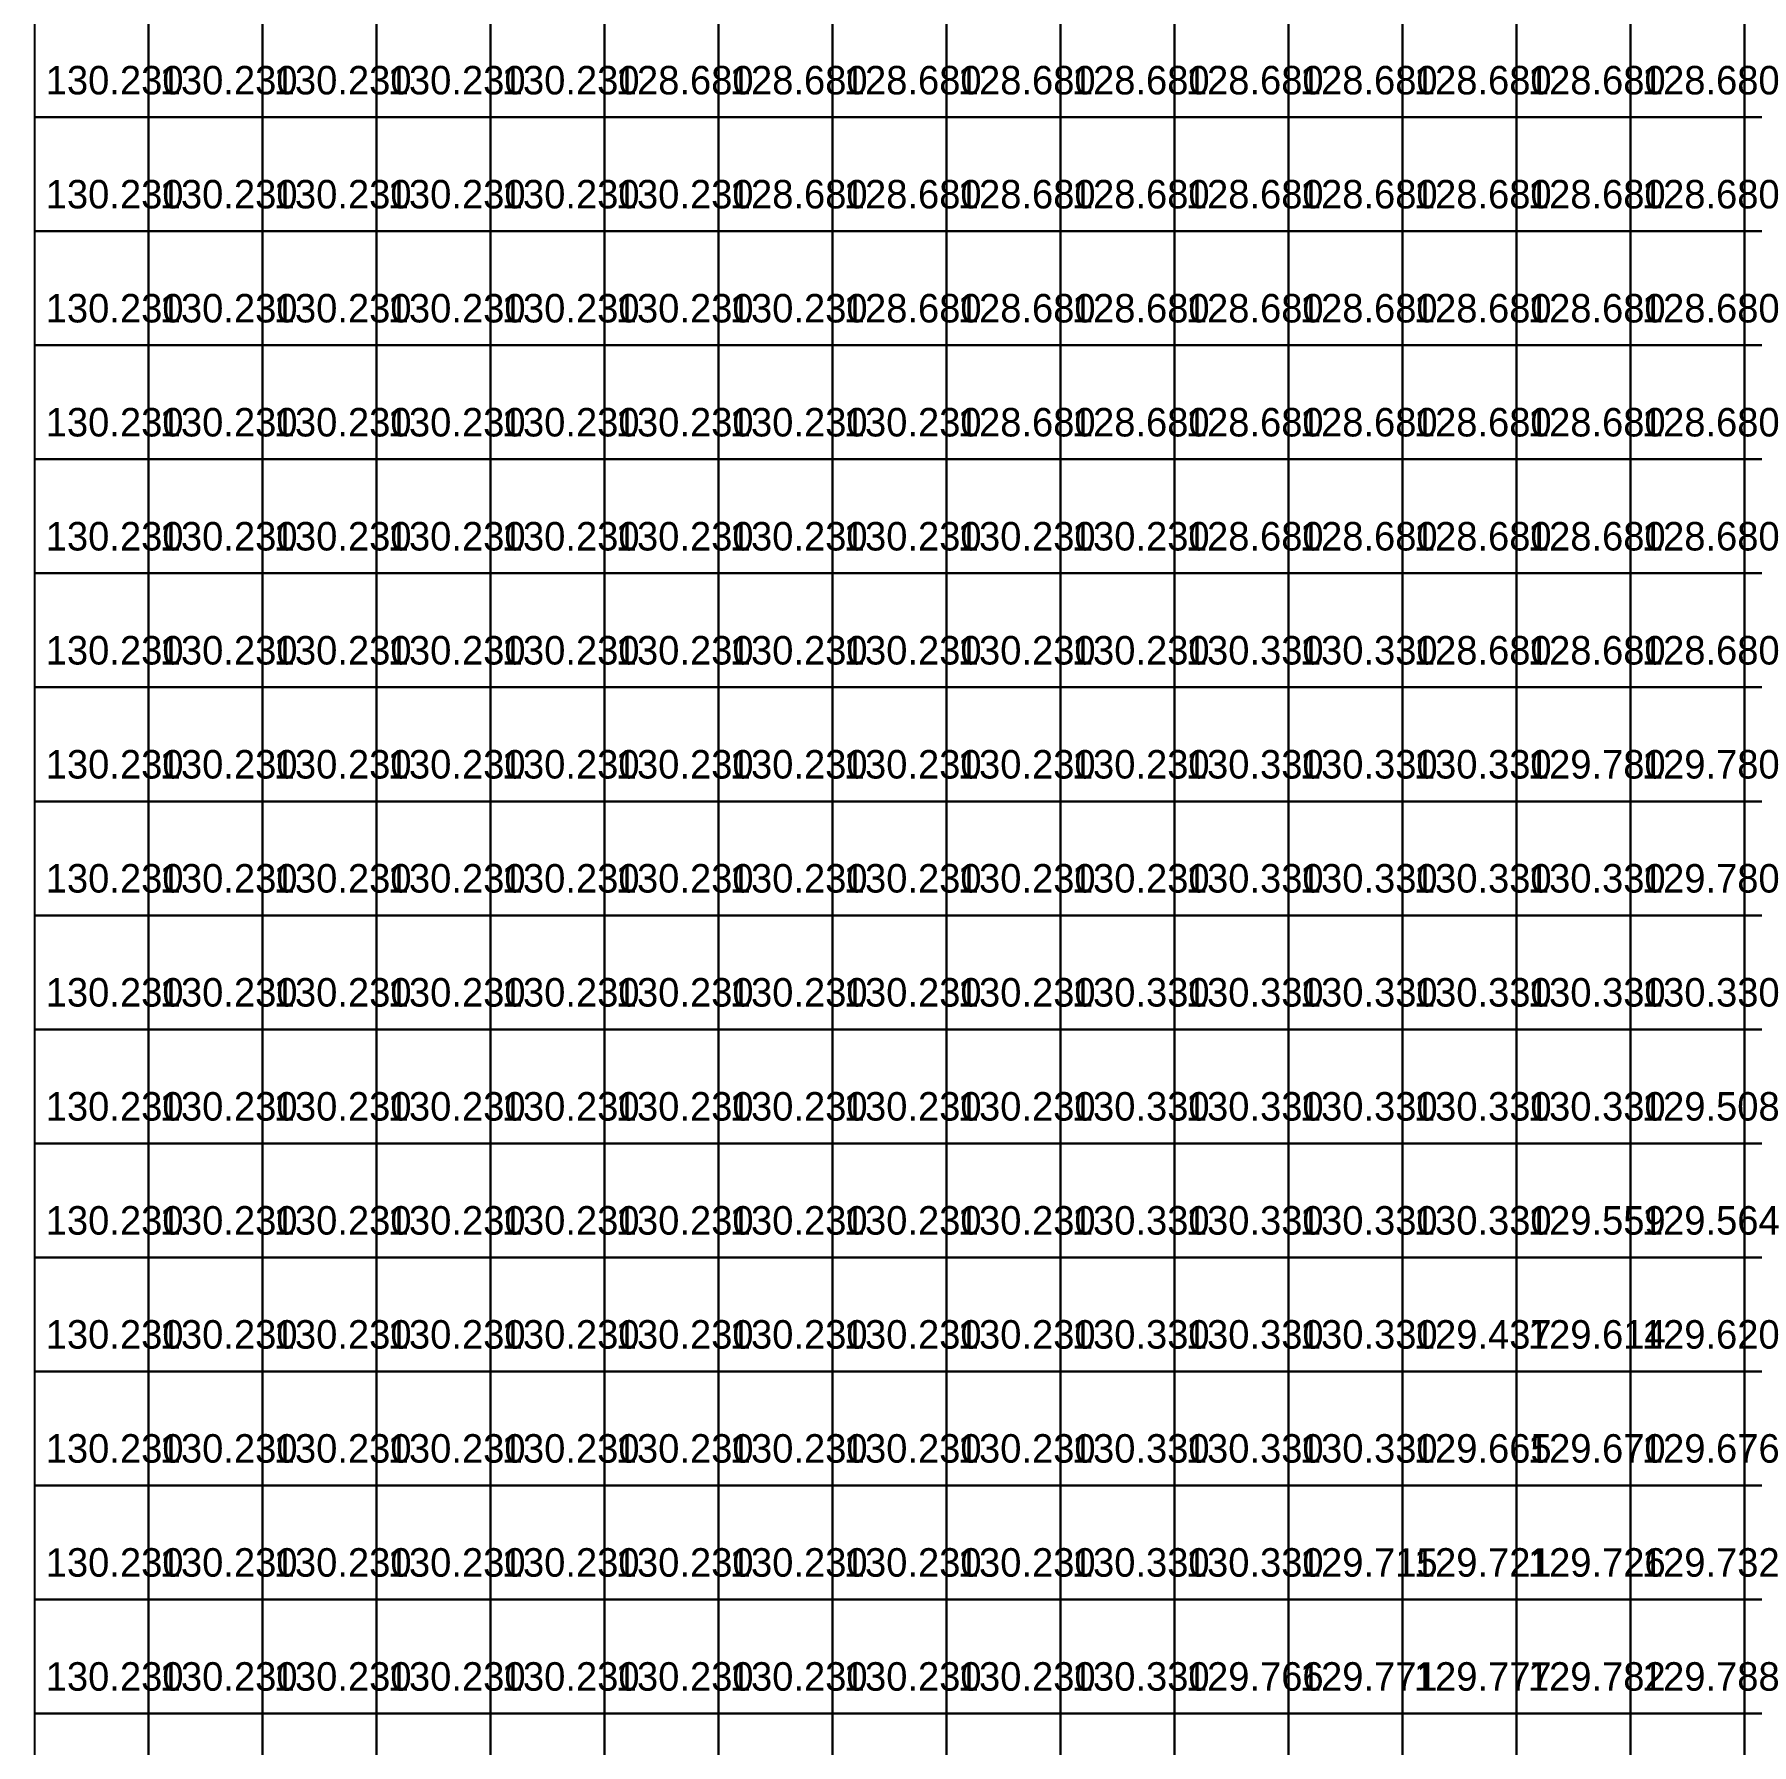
# Model space of a CAD drawing. Header units: metres. Extents: x 287857 to 287978, y 62957 to 63018.
# Drawn here: x 287856.92 to 287871.99, y 62987.56 to 63002.56 of the extents above; entities that cross this region are included whole.
import ezdxf

# ---------------------------------------------------------------- set-up
doc = ezdxf.new("R2010")
doc.units = ezdxf.units.M
doc.layers.add('SURVEY-INTERP', color=7, linetype='Continuous', true_color=0x94a3b8)
doc.layers.add('SURVEY-LEVEL-TXT', color=7, linetype='Continuous', true_color=0x4ade80)

msp = doc.modelspace()

# ---------------------------------------------------------------- linework, layer by layer
at = {"layer": 'SURVEY-INTERP'}
for points in [[(287856.925, 63001.831, 130.23), (287857.925, 63001.831, 130.23), (287857.925, 63002.831, 130.23), (287856.925, 63002.831, 130.23), (287856.925, 63001.831, 130.23)], [(287857.925, 63001.831, 130.23), (287858.925, 63001.831, 130.23), (287858.925, 63002.831, 130.23), (287857.925, 63002.831, 130.23), (287857.925, 63001.831, 130.23)], [(287858.925, 63001.831, 130.23), (287859.925, 63001.831, 130.23), (287859.925, 63002.831, 130.23), (287858.925, 63002.831, 130.23), (287858.925, 63001.831, 130.23)], [(287859.925, 63001.831, 130.23), (287860.925, 63001.831, 130.23), (287860.925, 63002.831, 130.23), (287859.925, 63002.831, 130.23), (287859.925, 63001.831, 130.23)], [(287860.925, 63001.831, 130.23), (287861.925, 63001.831, 130.23), (287861.925, 63002.831, 130.23), (287860.925, 63002.831, 130.23), (287860.925, 63001.831, 130.23)], [(287861.925, 63001.831, 128.68), (287862.925, 63001.831, 128.68), (287862.925, 63002.831, 128.68), (287861.925, 63002.831, 128.68), (287861.925, 63001.831, 128.68)], [(287862.925, 63001.831, 128.68), (287863.925, 63001.831, 128.68), (287863.925, 63002.831, 128.68), (287862.925, 63002.831, 128.68), (287862.925, 63001.831, 128.68)], [(287863.925, 63001.831, 128.68), (287864.925, 63001.831, 128.68), (287864.925, 63002.831, 128.68), (287863.925, 63002.831, 128.68), (287863.925, 63001.831, 128.68)], [(287864.925, 63001.831, 128.68), (287865.925, 63001.831, 128.68), (287865.925, 63002.831, 128.68), (287864.925, 63002.831, 128.68), (287864.925, 63001.831, 128.68)], [(287865.925, 63001.831, 128.68), (287866.925, 63001.831, 128.68), (287866.925, 63002.831, 128.68), (287865.925, 63002.831, 128.68), (287865.925, 63001.831, 128.68)], [(287866.925, 63001.831, 128.68), (287867.925, 63001.831, 128.68), (287867.925, 63002.831, 128.68), (287866.925, 63002.831, 128.68), (287866.925, 63001.831, 128.68)], [(287867.925, 63001.831, 128.68), (287868.925, 63001.831, 128.68), (287868.925, 63002.831, 128.68), (287867.925, 63002.831, 128.68), (287867.925, 63001.831, 128.68)], [(287868.925, 63001.831, 128.68), (287869.925, 63001.831, 128.68), (287869.925, 63002.831, 128.68), (287868.925, 63002.831, 128.68), (287868.925, 63001.831, 128.68)], [(287869.925, 63001.831, 128.68), (287870.925, 63001.831, 128.68), (287870.925, 63002.831, 128.68), (287869.925, 63002.831, 128.68), (287869.925, 63001.831, 128.68)], [(287870.925, 63001.831, 128.68), (287871.925, 63001.831, 128.68), (287871.925, 63002.831, 128.68), (287870.925, 63002.831, 128.68), (287870.925, 63001.831, 128.68)], [(287871.925, 63001.831, 128.68), (287872.925, 63001.831, 128.68), (287872.925, 63002.831, 128.68), (287871.925, 63002.831, 128.68), (287871.925, 63001.831, 128.68)], [(287856.925, 63000.831, 130.23), (287857.925, 63000.831, 130.23), (287857.925, 63001.831, 130.23), (287856.925, 63001.831, 130.23), (287856.925, 63000.831, 130.23)], [(287857.925, 63000.831, 130.23), (287858.925, 63000.831, 130.23), (287858.925, 63001.831, 130.23), (287857.925, 63001.831, 130.23), (287857.925, 63000.831, 130.23)], [(287858.925, 63000.831, 130.23), (287859.925, 63000.831, 130.23), (287859.925, 63001.831, 130.23), (287858.925, 63001.831, 130.23), (287858.925, 63000.831, 130.23)], [(287859.925, 63000.831, 130.23), (287860.925, 63000.831, 130.23), (287860.925, 63001.831, 130.23), (287859.925, 63001.831, 130.23), (287859.925, 63000.831, 130.23)], [(287860.925, 63000.831, 130.23), (287861.925, 63000.831, 130.23), (287861.925, 63001.831, 130.23), (287860.925, 63001.831, 130.23), (287860.925, 63000.831, 130.23)], [(287861.925, 63000.831, 130.23), (287862.925, 63000.831, 130.23), (287862.925, 63001.831, 130.23), (287861.925, 63001.831, 130.23), (287861.925, 63000.831, 130.23)], [(287862.925, 63000.831, 128.68), (287863.925, 63000.831, 128.68), (287863.925, 63001.831, 128.68), (287862.925, 63001.831, 128.68), (287862.925, 63000.831, 128.68)], [(287863.925, 63000.831, 128.68), (287864.925, 63000.831, 128.68), (287864.925, 63001.831, 128.68), (287863.925, 63001.831, 128.68), (287863.925, 63000.831, 128.68)], [(287864.925, 63000.831, 128.68), (287865.925, 63000.831, 128.68), (287865.925, 63001.831, 128.68), (287864.925, 63001.831, 128.68), (287864.925, 63000.831, 128.68)], [(287865.925, 63000.831, 128.68), (287866.925, 63000.831, 128.68), (287866.925, 63001.831, 128.68), (287865.925, 63001.831, 128.68), (287865.925, 63000.831, 128.68)], [(287866.925, 63000.831, 128.68), (287867.925, 63000.831, 128.68), (287867.925, 63001.831, 128.68), (287866.925, 63001.831, 128.68), (287866.925, 63000.831, 128.68)], [(287867.925, 63000.831, 128.68), (287868.925, 63000.831, 128.68), (287868.925, 63001.831, 128.68), (287867.925, 63001.831, 128.68), (287867.925, 63000.831, 128.68)], [(287868.925, 63000.831, 128.68), (287869.925, 63000.831, 128.68), (287869.925, 63001.831, 128.68), (287868.925, 63001.831, 128.68), (287868.925, 63000.831, 128.68)], [(287869.925, 63000.831, 128.68), (287870.925, 63000.831, 128.68), (287870.925, 63001.831, 128.68), (287869.925, 63001.831, 128.68), (287869.925, 63000.831, 128.68)], [(287870.925, 63000.831, 128.68), (287871.925, 63000.831, 128.68), (287871.925, 63001.831, 128.68), (287870.925, 63001.831, 128.68), (287870.925, 63000.831, 128.68)], [(287871.925, 63000.831, 128.68), (287872.925, 63000.831, 128.68), (287872.925, 63001.831, 128.68), (287871.925, 63001.831, 128.68), (287871.925, 63000.831, 128.68)], [(287856.925, 62999.831, 130.23), (287857.925, 62999.831, 130.23), (287857.925, 63000.831, 130.23), (287856.925, 63000.831, 130.23), (287856.925, 62999.831, 130.23)], [(287857.925, 62999.831, 130.23), (287858.925, 62999.831, 130.23), (287858.925, 63000.831, 130.23), (287857.925, 63000.831, 130.23), (287857.925, 62999.831, 130.23)], [(287858.925, 62999.831, 130.23), (287859.925, 62999.831, 130.23), (287859.925, 63000.831, 130.23), (287858.925, 63000.831, 130.23), (287858.925, 62999.831, 130.23)], [(287859.925, 62999.831, 130.23), (287860.925, 62999.831, 130.23), (287860.925, 63000.831, 130.23), (287859.925, 63000.831, 130.23), (287859.925, 62999.831, 130.23)], [(287860.925, 62999.831, 130.23), (287861.925, 62999.831, 130.23), (287861.925, 63000.831, 130.23), (287860.925, 63000.831, 130.23), (287860.925, 62999.831, 130.23)], [(287861.925, 62999.831, 130.23), (287862.925, 62999.831, 130.23), (287862.925, 63000.831, 130.23), (287861.925, 63000.831, 130.23), (287861.925, 62999.831, 130.23)], [(287862.925, 62999.831, 130.23), (287863.925, 62999.831, 130.23), (287863.925, 63000.831, 130.23), (287862.925, 63000.831, 130.23), (287862.925, 62999.831, 130.23)], [(287863.925, 62999.831, 128.68), (287864.925, 62999.831, 128.68), (287864.925, 63000.831, 128.68), (287863.925, 63000.831, 128.68), (287863.925, 62999.831, 128.68)], [(287864.925, 62999.831, 128.68), (287865.925, 62999.831, 128.68), (287865.925, 63000.831, 128.68), (287864.925, 63000.831, 128.68), (287864.925, 62999.831, 128.68)], [(287865.925, 62999.831, 128.68), (287866.925, 62999.831, 128.68), (287866.925, 63000.831, 128.68), (287865.925, 63000.831, 128.68), (287865.925, 62999.831, 128.68)], [(287866.925, 62999.831, 128.68), (287867.925, 62999.831, 128.68), (287867.925, 63000.831, 128.68), (287866.925, 63000.831, 128.68), (287866.925, 62999.831, 128.68)], [(287867.925, 62999.831, 128.68), (287868.925, 62999.831, 128.68), (287868.925, 63000.831, 128.68), (287867.925, 63000.831, 128.68), (287867.925, 62999.831, 128.68)], [(287868.925, 62999.831, 128.68), (287869.925, 62999.831, 128.68), (287869.925, 63000.831, 128.68), (287868.925, 63000.831, 128.68), (287868.925, 62999.831, 128.68)], [(287869.925, 62999.831, 128.68), (287870.925, 62999.831, 128.68), (287870.925, 63000.831, 128.68), (287869.925, 63000.831, 128.68), (287869.925, 62999.831, 128.68)], [(287870.925, 62999.831, 128.68), (287871.925, 62999.831, 128.68), (287871.925, 63000.831, 128.68), (287870.925, 63000.831, 128.68), (287870.925, 62999.831, 128.68)], [(287871.925, 62999.831, 128.68), (287872.925, 62999.831, 128.68), (287872.925, 63000.831, 128.68), (287871.925, 63000.831, 128.68), (287871.925, 62999.831, 128.68)], [(287856.925, 62998.831, 130.23), (287857.925, 62998.831, 130.23), (287857.925, 62999.831, 130.23), (287856.925, 62999.831, 130.23), (287856.925, 62998.831, 130.23)], [(287857.925, 62998.831, 130.23), (287858.925, 62998.831, 130.23), (287858.925, 62999.831, 130.23), (287857.925, 62999.831, 130.23), (287857.925, 62998.831, 130.23)], [(287858.925, 62998.831, 130.23), (287859.925, 62998.831, 130.23), (287859.925, 62999.831, 130.23), (287858.925, 62999.831, 130.23), (287858.925, 62998.831, 130.23)], [(287859.925, 62998.831, 130.23), (287860.925, 62998.831, 130.23), (287860.925, 62999.831, 130.23), (287859.925, 62999.831, 130.23), (287859.925, 62998.831, 130.23)], [(287860.925, 62998.831, 130.23), (287861.925, 62998.831, 130.23), (287861.925, 62999.831, 130.23), (287860.925, 62999.831, 130.23), (287860.925, 62998.831, 130.23)], [(287861.925, 62998.831, 130.23), (287862.925, 62998.831, 130.23), (287862.925, 62999.831, 130.23), (287861.925, 62999.831, 130.23), (287861.925, 62998.831, 130.23)], [(287862.925, 62998.831, 130.23), (287863.925, 62998.831, 130.23), (287863.925, 62999.831, 130.23), (287862.925, 62999.831, 130.23), (287862.925, 62998.831, 130.23)], [(287863.925, 62998.831, 130.23), (287864.925, 62998.831, 130.23), (287864.925, 62999.831, 130.23), (287863.925, 62999.831, 130.23), (287863.925, 62998.831, 130.23)], [(287864.925, 62998.831, 128.68), (287865.925, 62998.831, 128.68), (287865.925, 62999.831, 128.68), (287864.925, 62999.831, 128.68), (287864.925, 62998.831, 128.68)], [(287865.925, 62998.831, 128.68), (287866.925, 62998.831, 128.68), (287866.925, 62999.831, 128.68), (287865.925, 62999.831, 128.68), (287865.925, 62998.831, 128.68)], [(287866.925, 62998.831, 128.68), (287867.925, 62998.831, 128.68), (287867.925, 62999.831, 128.68), (287866.925, 62999.831, 128.68), (287866.925, 62998.831, 128.68)], [(287867.925, 62998.831, 128.68), (287868.925, 62998.831, 128.68), (287868.925, 62999.831, 128.68), (287867.925, 62999.831, 128.68), (287867.925, 62998.831, 128.68)], [(287868.925, 62998.831, 128.68), (287869.925, 62998.831, 128.68), (287869.925, 62999.831, 128.68), (287868.925, 62999.831, 128.68), (287868.925, 62998.831, 128.68)], [(287869.925, 62998.831, 128.68), (287870.925, 62998.831, 128.68), (287870.925, 62999.831, 128.68), (287869.925, 62999.831, 128.68), (287869.925, 62998.831, 128.68)], [(287870.925, 62998.831, 128.68), (287871.925, 62998.831, 128.68), (287871.925, 62999.831, 128.68), (287870.925, 62999.831, 128.68), (287870.925, 62998.831, 128.68)], [(287871.925, 62998.831, 128.68), (287872.925, 62998.831, 128.68), (287872.925, 62999.831, 128.68), (287871.925, 62999.831, 128.68), (287871.925, 62998.831, 128.68)], [(287856.925, 62997.831, 130.23), (287857.925, 62997.831, 130.23), (287857.925, 62998.831, 130.23), (287856.925, 62998.831, 130.23), (287856.925, 62997.831, 130.23)], [(287857.925, 62997.831, 130.23), (287858.925, 62997.831, 130.23), (287858.925, 62998.831, 130.23), (287857.925, 62998.831, 130.23), (287857.925, 62997.831, 130.23)], [(287858.925, 62997.831, 130.23), (287859.925, 62997.831, 130.23), (287859.925, 62998.831, 130.23), (287858.925, 62998.831, 130.23), (287858.925, 62997.831, 130.23)], [(287859.925, 62997.831, 130.23), (287860.925, 62997.831, 130.23), (287860.925, 62998.831, 130.23), (287859.925, 62998.831, 130.23), (287859.925, 62997.831, 130.23)], [(287860.925, 62997.831, 130.23), (287861.925, 62997.831, 130.23), (287861.925, 62998.831, 130.23), (287860.925, 62998.831, 130.23), (287860.925, 62997.831, 130.23)], [(287861.925, 62997.831, 130.23), (287862.925, 62997.831, 130.23), (287862.925, 62998.831, 130.23), (287861.925, 62998.831, 130.23), (287861.925, 62997.831, 130.23)], [(287862.925, 62997.831, 130.23), (287863.925, 62997.831, 130.23), (287863.925, 62998.831, 130.23), (287862.925, 62998.831, 130.23), (287862.925, 62997.831, 130.23)], [(287863.925, 62997.831, 130.23), (287864.925, 62997.831, 130.23), (287864.925, 62998.831, 130.23), (287863.925, 62998.831, 130.23), (287863.925, 62997.831, 130.23)], [(287864.925, 62997.831, 130.23), (287865.925, 62997.831, 130.23), (287865.925, 62998.831, 130.23), (287864.925, 62998.831, 130.23), (287864.925, 62997.831, 130.23)], [(287865.925, 62997.831, 130.23), (287866.925, 62997.831, 130.23), (287866.925, 62998.831, 130.23), (287865.925, 62998.831, 130.23), (287865.925, 62997.831, 130.23)], [(287866.925, 62997.831, 128.68), (287867.925, 62997.831, 128.68), (287867.925, 62998.831, 128.68), (287866.925, 62998.831, 128.68), (287866.925, 62997.831, 128.68)], [(287867.925, 62997.831, 128.68), (287868.925, 62997.831, 128.68), (287868.925, 62998.831, 128.68), (287867.925, 62998.831, 128.68), (287867.925, 62997.831, 128.68)], [(287868.925, 62997.831, 128.68), (287869.925, 62997.831, 128.68), (287869.925, 62998.831, 128.68), (287868.925, 62998.831, 128.68), (287868.925, 62997.831, 128.68)], [(287869.925, 62997.831, 128.68), (287870.925, 62997.831, 128.68), (287870.925, 62998.831, 128.68), (287869.925, 62998.831, 128.68), (287869.925, 62997.831, 128.68)], [(287870.925, 62997.831, 128.68), (287871.925, 62997.831, 128.68), (287871.925, 62998.831, 128.68), (287870.925, 62998.831, 128.68), (287870.925, 62997.831, 128.68)], [(287871.925, 62997.831, 128.68), (287872.925, 62997.831, 128.68), (287872.925, 62998.831, 128.68), (287871.925, 62998.831, 128.68), (287871.925, 62997.831, 128.68)], [(287856.925, 62996.831, 130.23), (287857.925, 62996.831, 130.23), (287857.925, 62997.831, 130.23), (287856.925, 62997.831, 130.23), (287856.925, 62996.831, 130.23)], [(287857.925, 62996.831, 130.23), (287858.925, 62996.831, 130.23), (287858.925, 62997.831, 130.23), (287857.925, 62997.831, 130.23), (287857.925, 62996.831, 130.23)], [(287858.925, 62996.831, 130.23), (287859.925, 62996.831, 130.23), (287859.925, 62997.831, 130.23), (287858.925, 62997.831, 130.23), (287858.925, 62996.831, 130.23)], [(287859.925, 62996.831, 130.23), (287860.925, 62996.831, 130.23), (287860.925, 62997.831, 130.23), (287859.925, 62997.831, 130.23), (287859.925, 62996.831, 130.23)], [(287860.925, 62996.831, 130.23), (287861.925, 62996.831, 130.23), (287861.925, 62997.831, 130.23), (287860.925, 62997.831, 130.23), (287860.925, 62996.831, 130.23)], [(287861.925, 62996.831, 130.23), (287862.925, 62996.831, 130.23), (287862.925, 62997.831, 130.23), (287861.925, 62997.831, 130.23), (287861.925, 62996.831, 130.23)], [(287862.925, 62996.831, 130.23), (287863.925, 62996.831, 130.23), (287863.925, 62997.831, 130.23), (287862.925, 62997.831, 130.23), (287862.925, 62996.831, 130.23)], [(287863.925, 62996.831, 130.23), (287864.925, 62996.831, 130.23), (287864.925, 62997.831, 130.23), (287863.925, 62997.831, 130.23), (287863.925, 62996.831, 130.23)], [(287864.925, 62996.831, 130.23), (287865.925, 62996.831, 130.23), (287865.925, 62997.831, 130.23), (287864.925, 62997.831, 130.23), (287864.925, 62996.831, 130.23)], [(287865.925, 62996.831, 130.23), (287866.925, 62996.831, 130.23), (287866.925, 62997.831, 130.23), (287865.925, 62997.831, 130.23), (287865.925, 62996.831, 130.23)], [(287866.925, 62996.831, 130.33), (287867.925, 62996.831, 130.33), (287867.925, 62997.831, 130.33), (287866.925, 62997.831, 130.33), (287866.925, 62996.831, 130.33)], [(287867.925, 62996.831, 130.33), (287868.925, 62996.831, 130.33), (287868.925, 62997.831, 130.33), (287867.925, 62997.831, 130.33), (287867.925, 62996.831, 130.33)], [(287868.925, 62996.831, 128.68), (287869.925, 62996.831, 128.68), (287869.925, 62997.831, 128.68), (287868.925, 62997.831, 128.68), (287868.925, 62996.831, 128.68)], [(287869.925, 62996.831, 128.68), (287870.925, 62996.831, 128.68), (287870.925, 62997.831, 128.68), (287869.925, 62997.831, 128.68), (287869.925, 62996.831, 128.68)], [(287870.925, 62996.831, 128.68), (287871.925, 62996.831, 128.68), (287871.925, 62997.831, 128.68), (287870.925, 62997.831, 128.68), (287870.925, 62996.831, 128.68)], [(287871.925, 62996.831, 129.78), (287872.925, 62996.831, 129.78), (287872.925, 62997.831, 129.78), (287871.925, 62997.831, 129.78), (287871.925, 62996.831, 129.78)], [(287856.925, 62995.831, 130.23), (287857.925, 62995.831, 130.23), (287857.925, 62996.831, 130.23), (287856.925, 62996.831, 130.23), (287856.925, 62995.831, 130.23)], [(287857.925, 62995.831, 130.23), (287858.925, 62995.831, 130.23), (287858.925, 62996.831, 130.23), (287857.925, 62996.831, 130.23), (287857.925, 62995.831, 130.23)], [(287858.925, 62995.831, 130.23), (287859.925, 62995.831, 130.23), (287859.925, 62996.831, 130.23), (287858.925, 62996.831, 130.23), (287858.925, 62995.831, 130.23)], [(287859.925, 62995.831, 130.23), (287860.925, 62995.831, 130.23), (287860.925, 62996.831, 130.23), (287859.925, 62996.831, 130.23), (287859.925, 62995.831, 130.23)], [(287860.925, 62995.831, 130.23), (287861.925, 62995.831, 130.23), (287861.925, 62996.831, 130.23), (287860.925, 62996.831, 130.23), (287860.925, 62995.831, 130.23)], [(287861.925, 62995.831, 130.23), (287862.925, 62995.831, 130.23), (287862.925, 62996.831, 130.23), (287861.925, 62996.831, 130.23), (287861.925, 62995.831, 130.23)], [(287862.925, 62995.831, 130.23), (287863.925, 62995.831, 130.23), (287863.925, 62996.831, 130.23), (287862.925, 62996.831, 130.23), (287862.925, 62995.831, 130.23)], [(287863.925, 62995.831, 130.23), (287864.925, 62995.831, 130.23), (287864.925, 62996.831, 130.23), (287863.925, 62996.831, 130.23), (287863.925, 62995.831, 130.23)], [(287864.925, 62995.831, 130.23), (287865.925, 62995.831, 130.23), (287865.925, 62996.831, 130.23), (287864.925, 62996.831, 130.23), (287864.925, 62995.831, 130.23)], [(287865.925, 62995.831, 130.23), (287866.925, 62995.831, 130.23), (287866.925, 62996.831, 130.23), (287865.925, 62996.831, 130.23), (287865.925, 62995.831, 130.23)], [(287866.925, 62995.831, 130.33), (287867.925, 62995.831, 130.33), (287867.925, 62996.831, 130.33), (287866.925, 62996.831, 130.33), (287866.925, 62995.831, 130.33)], [(287867.925, 62995.831, 130.33), (287868.925, 62995.831, 130.33), (287868.925, 62996.831, 130.33), (287867.925, 62996.831, 130.33), (287867.925, 62995.831, 130.33)], [(287868.925, 62995.831, 130.33), (287869.925, 62995.831, 130.33), (287869.925, 62996.831, 130.33), (287868.925, 62996.831, 130.33), (287868.925, 62995.831, 130.33)], [(287869.925, 62995.831, 129.78), (287870.925, 62995.831, 129.78), (287870.925, 62996.831, 129.78), (287869.925, 62996.831, 129.78), (287869.925, 62995.831, 129.78)], [(287870.925, 62995.831, 129.78), (287871.925, 62995.831, 129.78), (287871.925, 62996.831, 129.78), (287870.925, 62996.831, 129.78), (287870.925, 62995.831, 129.78)], [(287871.925, 62995.831, 129.78), (287872.925, 62995.831, 129.78), (287872.925, 62996.831, 129.78), (287871.925, 62996.831, 129.78), (287871.925, 62995.831, 129.78)], [(287856.925, 62994.831, 130.23), (287857.925, 62994.831, 130.23), (287857.925, 62995.831, 130.23), (287856.925, 62995.831, 130.23), (287856.925, 62994.831, 130.23)], [(287857.925, 62994.831, 130.23), (287858.925, 62994.831, 130.23), (287858.925, 62995.831, 130.23), (287857.925, 62995.831, 130.23), (287857.925, 62994.831, 130.23)], [(287858.925, 62994.831, 130.23), (287859.925, 62994.831, 130.23), (287859.925, 62995.831, 130.23), (287858.925, 62995.831, 130.23), (287858.925, 62994.831, 130.23)], [(287859.925, 62994.831, 130.23), (287860.925, 62994.831, 130.23), (287860.925, 62995.831, 130.23), (287859.925, 62995.831, 130.23), (287859.925, 62994.831, 130.23)], [(287860.925, 62994.831, 130.23), (287861.925, 62994.831, 130.23), (287861.925, 62995.831, 130.23), (287860.925, 62995.831, 130.23), (287860.925, 62994.831, 130.23)], [(287861.925, 62994.831, 130.23), (287862.925, 62994.831, 130.23), (287862.925, 62995.831, 130.23), (287861.925, 62995.831, 130.23), (287861.925, 62994.831, 130.23)], [(287862.925, 62994.831, 130.23), (287863.925, 62994.831, 130.23), (287863.925, 62995.831, 130.23), (287862.925, 62995.831, 130.23), (287862.925, 62994.831, 130.23)], [(287863.925, 62994.831, 130.23), (287864.925, 62994.831, 130.23), (287864.925, 62995.831, 130.23), (287863.925, 62995.831, 130.23), (287863.925, 62994.831, 130.23)], [(287864.925, 62994.831, 130.23), (287865.925, 62994.831, 130.23), (287865.925, 62995.831, 130.23), (287864.925, 62995.831, 130.23), (287864.925, 62994.831, 130.23)], [(287865.925, 62994.831, 130.23), (287866.925, 62994.831, 130.23), (287866.925, 62995.831, 130.23), (287865.925, 62995.831, 130.23), (287865.925, 62994.831, 130.23)], [(287866.925, 62994.831, 130.33), (287867.925, 62994.831, 130.33), (287867.925, 62995.831, 130.33), (287866.925, 62995.831, 130.33), (287866.925, 62994.831, 130.33)], [(287867.925, 62994.831, 130.33), (287868.925, 62994.831, 130.33), (287868.925, 62995.831, 130.33), (287867.925, 62995.831, 130.33), (287867.925, 62994.831, 130.33)], [(287868.925, 62994.831, 130.33), (287869.925, 62994.831, 130.33), (287869.925, 62995.831, 130.33), (287868.925, 62995.831, 130.33), (287868.925, 62994.831, 130.33)], [(287869.925, 62994.831, 130.33), (287870.925, 62994.831, 130.33), (287870.925, 62995.831, 130.33), (287869.925, 62995.831, 130.33), (287869.925, 62994.831, 130.33)], [(287870.925, 62994.831, 129.78), (287871.925, 62994.831, 129.78), (287871.925, 62995.831, 129.78), (287870.925, 62995.831, 129.78), (287870.925, 62994.831, 129.78)], [(287871.925, 62994.831, 129.78), (287872.925, 62994.831, 129.78), (287872.925, 62995.831, 129.78), (287871.925, 62995.831, 129.78), (287871.925, 62994.831, 129.78)], [(287856.925, 62993.831, 130.23), (287857.925, 62993.831, 130.23), (287857.925, 62994.831, 130.23), (287856.925, 62994.831, 130.23), (287856.925, 62993.831, 130.23)], [(287857.925, 62993.831, 130.23), (287858.925, 62993.831, 130.23), (287858.925, 62994.831, 130.23), (287857.925, 62994.831, 130.23), (287857.925, 62993.831, 130.23)], [(287858.925, 62993.831, 130.23), (287859.925, 62993.831, 130.23), (287859.925, 62994.831, 130.23), (287858.925, 62994.831, 130.23), (287858.925, 62993.831, 130.23)], [(287859.925, 62993.831, 130.23), (287860.925, 62993.831, 130.23), (287860.925, 62994.831, 130.23), (287859.925, 62994.831, 130.23), (287859.925, 62993.831, 130.23)], [(287860.925, 62993.831, 130.23), (287861.925, 62993.831, 130.23), (287861.925, 62994.831, 130.23), (287860.925, 62994.831, 130.23), (287860.925, 62993.831, 130.23)], [(287861.925, 62993.831, 130.23), (287862.925, 62993.831, 130.23), (287862.925, 62994.831, 130.23), (287861.925, 62994.831, 130.23), (287861.925, 62993.831, 130.23)], [(287862.925, 62993.831, 130.23), (287863.925, 62993.831, 130.23), (287863.925, 62994.831, 130.23), (287862.925, 62994.831, 130.23), (287862.925, 62993.831, 130.23)], [(287863.925, 62993.831, 130.23), (287864.925, 62993.831, 130.23), (287864.925, 62994.831, 130.23), (287863.925, 62994.831, 130.23), (287863.925, 62993.831, 130.23)], [(287864.925, 62993.831, 130.23), (287865.925, 62993.831, 130.23), (287865.925, 62994.831, 130.23), (287864.925, 62994.831, 130.23), (287864.925, 62993.831, 130.23)], [(287865.925, 62993.831, 130.33), (287866.925, 62993.831, 130.33), (287866.925, 62994.831, 130.33), (287865.925, 62994.831, 130.33), (287865.925, 62993.831, 130.33)], [(287866.925, 62993.831, 130.33), (287867.925, 62993.831, 130.33), (287867.925, 62994.831, 130.33), (287866.925, 62994.831, 130.33), (287866.925, 62993.831, 130.33)], [(287867.925, 62993.831, 130.33), (287868.925, 62993.831, 130.33), (287868.925, 62994.831, 130.33), (287867.925, 62994.831, 130.33), (287867.925, 62993.831, 130.33)], [(287868.925, 62993.831, 130.33), (287869.925, 62993.831, 130.33), (287869.925, 62994.831, 130.33), (287868.925, 62994.831, 130.33), (287868.925, 62993.831, 130.33)], [(287869.925, 62993.831, 130.33), (287870.925, 62993.831, 130.33), (287870.925, 62994.831, 130.33), (287869.925, 62994.831, 130.33), (287869.925, 62993.831, 130.33)], [(287870.925, 62993.831, 130.33), (287871.925, 62993.831, 130.33), (287871.925, 62994.831, 130.33), (287870.925, 62994.831, 130.33), (287870.925, 62993.831, 130.33)], [(287871.925, 62993.831, 129.458), (287872.925, 62993.831, 129.458), (287872.925, 62994.831, 129.458), (287871.925, 62994.831, 129.458), (287871.925, 62993.831, 129.458)], [(287856.925, 62992.831, 130.23), (287857.925, 62992.831, 130.23), (287857.925, 62993.831, 130.23), (287856.925, 62993.831, 130.23), (287856.925, 62992.831, 130.23)], [(287857.925, 62992.831, 130.23), (287858.925, 62992.831, 130.23), (287858.925, 62993.831, 130.23), (287857.925, 62993.831, 130.23), (287857.925, 62992.831, 130.23)], [(287858.925, 62992.831, 130.23), (287859.925, 62992.831, 130.23), (287859.925, 62993.831, 130.23), (287858.925, 62993.831, 130.23), (287858.925, 62992.831, 130.23)], [(287859.925, 62992.831, 130.23), (287860.925, 62992.831, 130.23), (287860.925, 62993.831, 130.23), (287859.925, 62993.831, 130.23), (287859.925, 62992.831, 130.23)], [(287860.925, 62992.831, 130.23), (287861.925, 62992.831, 130.23), (287861.925, 62993.831, 130.23), (287860.925, 62993.831, 130.23), (287860.925, 62992.831, 130.23)], [(287861.925, 62992.831, 130.23), (287862.925, 62992.831, 130.23), (287862.925, 62993.831, 130.23), (287861.925, 62993.831, 130.23), (287861.925, 62992.831, 130.23)], [(287862.925, 62992.831, 130.23), (287863.925, 62992.831, 130.23), (287863.925, 62993.831, 130.23), (287862.925, 62993.831, 130.23), (287862.925, 62992.831, 130.23)], [(287863.925, 62992.831, 130.23), (287864.925, 62992.831, 130.23), (287864.925, 62993.831, 130.23), (287863.925, 62993.831, 130.23), (287863.925, 62992.831, 130.23)], [(287864.925, 62992.831, 130.23), (287865.925, 62992.831, 130.23), (287865.925, 62993.831, 130.23), (287864.925, 62993.831, 130.23), (287864.925, 62992.831, 130.23)], [(287865.925, 62992.831, 130.33), (287866.925, 62992.831, 130.33), (287866.925, 62993.831, 130.33), (287865.925, 62993.831, 130.33), (287865.925, 62992.831, 130.33)], [(287866.925, 62992.831, 130.33), (287867.925, 62992.831, 130.33), (287867.925, 62993.831, 130.33), (287866.925, 62993.831, 130.33), (287866.925, 62992.831, 130.33)], [(287867.925, 62992.831, 130.33), (287868.925, 62992.831, 130.33), (287868.925, 62993.831, 130.33), (287867.925, 62993.831, 130.33), (287867.925, 62992.831, 130.33)], [(287868.925, 62992.831, 130.33), (287869.925, 62992.831, 130.33), (287869.925, 62993.831, 130.33), (287868.925, 62993.831, 130.33), (287868.925, 62992.831, 130.33)], [(287869.925, 62992.831, 130.33), (287870.925, 62992.831, 130.33), (287870.925, 62993.831, 130.33), (287869.925, 62993.831, 130.33), (287869.925, 62992.831, 130.33)], [(287870.925, 62992.831, 129.508), (287871.925, 62992.831, 129.508), (287871.925, 62993.831, 129.508), (287870.925, 62993.831, 129.508), (287870.925, 62992.831, 129.508)], [(287871.925, 62992.831, 129.514), (287872.925, 62992.831, 129.514), (287872.925, 62993.831, 129.514), (287871.925, 62993.831, 129.514), (287871.925, 62992.831, 129.514)], [(287856.925, 62991.831, 130.23), (287857.925, 62991.831, 130.23), (287857.925, 62992.831, 130.23), (287856.925, 62992.831, 130.23), (287856.925, 62991.831, 130.23)], [(287857.925, 62991.831, 130.23), (287858.925, 62991.831, 130.23), (287858.925, 62992.831, 130.23), (287857.925, 62992.831, 130.23), (287857.925, 62991.831, 130.23)], [(287858.925, 62991.831, 130.23), (287859.925, 62991.831, 130.23), (287859.925, 62992.831, 130.23), (287858.925, 62992.831, 130.23), (287858.925, 62991.831, 130.23)], [(287859.925, 62991.831, 130.23), (287860.925, 62991.831, 130.23), (287860.925, 62992.831, 130.23), (287859.925, 62992.831, 130.23), (287859.925, 62991.831, 130.23)], [(287860.925, 62991.831, 130.23), (287861.925, 62991.831, 130.23), (287861.925, 62992.831, 130.23), (287860.925, 62992.831, 130.23), (287860.925, 62991.831, 130.23)], [(287861.925, 62991.831, 130.23), (287862.925, 62991.831, 130.23), (287862.925, 62992.831, 130.23), (287861.925, 62992.831, 130.23), (287861.925, 62991.831, 130.23)], [(287862.925, 62991.831, 130.23), (287863.925, 62991.831, 130.23), (287863.925, 62992.831, 130.23), (287862.925, 62992.831, 130.23), (287862.925, 62991.831, 130.23)], [(287863.925, 62991.831, 130.23), (287864.925, 62991.831, 130.23), (287864.925, 62992.831, 130.23), (287863.925, 62992.831, 130.23), (287863.925, 62991.831, 130.23)], [(287864.925, 62991.831, 130.23), (287865.925, 62991.831, 130.23), (287865.925, 62992.831, 130.23), (287864.925, 62992.831, 130.23), (287864.925, 62991.831, 130.23)], [(287865.925, 62991.831, 130.33), (287866.925, 62991.831, 130.33), (287866.925, 62992.831, 130.33), (287865.925, 62992.831, 130.33), (287865.925, 62991.831, 130.33)], [(287866.925, 62991.831, 130.33), (287867.925, 62991.831, 130.33), (287867.925, 62992.831, 130.33), (287866.925, 62992.831, 130.33), (287866.925, 62991.831, 130.33)], [(287867.925, 62991.831, 130.33), (287868.925, 62991.831, 130.33), (287868.925, 62992.831, 130.33), (287867.925, 62992.831, 130.33), (287867.925, 62991.831, 130.33)], [(287868.925, 62991.831, 130.33), (287869.925, 62991.831, 130.33), (287869.925, 62992.831, 130.33), (287868.925, 62992.831, 130.33), (287868.925, 62991.831, 130.33)], [(287869.925, 62991.831, 129.559), (287870.925, 62991.831, 129.559), (287870.925, 62992.831, 129.559), (287869.925, 62992.831, 129.559), (287869.925, 62991.831, 129.559)], [(287870.925, 62991.831, 129.564), (287871.925, 62991.831, 129.564), (287871.925, 62992.831, 129.564), (287870.925, 62992.831, 129.564), (287870.925, 62991.831, 129.564)], [(287871.925, 62991.831, 129.57), (287872.925, 62991.831, 129.57), (287872.925, 62992.831, 129.57), (287871.925, 62992.831, 129.57), (287871.925, 62991.831, 129.57)], [(287856.925, 62990.831, 130.23), (287857.925, 62990.831, 130.23), (287857.925, 62991.831, 130.23), (287856.925, 62991.831, 130.23), (287856.925, 62990.831, 130.23)], [(287857.925, 62990.831, 130.23), (287858.925, 62990.831, 130.23), (287858.925, 62991.831, 130.23), (287857.925, 62991.831, 130.23), (287857.925, 62990.831, 130.23)], [(287858.925, 62990.831, 130.23), (287859.925, 62990.831, 130.23), (287859.925, 62991.831, 130.23), (287858.925, 62991.831, 130.23), (287858.925, 62990.831, 130.23)], [(287859.925, 62990.831, 130.23), (287860.925, 62990.831, 130.23), (287860.925, 62991.831, 130.23), (287859.925, 62991.831, 130.23), (287859.925, 62990.831, 130.23)], [(287860.925, 62990.831, 130.23), (287861.925, 62990.831, 130.23), (287861.925, 62991.831, 130.23), (287860.925, 62991.831, 130.23), (287860.925, 62990.831, 130.23)], [(287861.925, 62990.831, 130.23), (287862.925, 62990.831, 130.23), (287862.925, 62991.831, 130.23), (287861.925, 62991.831, 130.23), (287861.925, 62990.831, 130.23)], [(287862.925, 62990.831, 130.23), (287863.925, 62990.831, 130.23), (287863.925, 62991.831, 130.23), (287862.925, 62991.831, 130.23), (287862.925, 62990.831, 130.23)], [(287863.925, 62990.831, 130.23), (287864.925, 62990.831, 130.23), (287864.925, 62991.831, 130.23), (287863.925, 62991.831, 130.23), (287863.925, 62990.831, 130.23)], [(287864.925, 62990.831, 130.23), (287865.925, 62990.831, 130.23), (287865.925, 62991.831, 130.23), (287864.925, 62991.831, 130.23), (287864.925, 62990.831, 130.23)], [(287865.925, 62990.831, 130.33), (287866.925, 62990.831, 130.33), (287866.925, 62991.831, 130.33), (287865.925, 62991.831, 130.33), (287865.925, 62990.831, 130.33)], [(287866.925, 62990.831, 130.33), (287867.925, 62990.831, 130.33), (287867.925, 62991.831, 130.33), (287866.925, 62991.831, 130.33), (287866.925, 62990.831, 130.33)], [(287867.925, 62990.831, 130.33), (287868.925, 62990.831, 130.33), (287868.925, 62991.831, 130.33), (287867.925, 62991.831, 130.33), (287867.925, 62990.831, 130.33)], [(287868.925, 62990.831, 129.437), (287869.925, 62990.831, 129.437), (287869.925, 62991.831, 129.437), (287868.925, 62991.831, 129.437), (287868.925, 62990.831, 129.437)], [(287869.925, 62990.831, 129.614), (287870.925, 62990.831, 129.614), (287870.925, 62991.831, 129.614), (287869.925, 62991.831, 129.614), (287869.925, 62990.831, 129.614)], [(287870.925, 62990.831, 129.62), (287871.925, 62990.831, 129.62), (287871.925, 62991.831, 129.62), (287870.925, 62991.831, 129.62), (287870.925, 62990.831, 129.62)], [(287871.925, 62990.831, 129.625), (287872.925, 62990.831, 129.625), (287872.925, 62991.831, 129.625), (287871.925, 62991.831, 129.625), (287871.925, 62990.831, 129.625)], [(287856.925, 62989.831, 130.23), (287857.925, 62989.831, 130.23), (287857.925, 62990.831, 130.23), (287856.925, 62990.831, 130.23), (287856.925, 62989.831, 130.23)], [(287857.925, 62989.831, 130.23), (287858.925, 62989.831, 130.23), (287858.925, 62990.831, 130.23), (287857.925, 62990.831, 130.23), (287857.925, 62989.831, 130.23)], [(287858.925, 62989.831, 130.23), (287859.925, 62989.831, 130.23), (287859.925, 62990.831, 130.23), (287858.925, 62990.831, 130.23), (287858.925, 62989.831, 130.23)], [(287859.925, 62989.831, 130.23), (287860.925, 62989.831, 130.23), (287860.925, 62990.831, 130.23), (287859.925, 62990.831, 130.23), (287859.925, 62989.831, 130.23)], [(287860.925, 62989.831, 130.23), (287861.925, 62989.831, 130.23), (287861.925, 62990.831, 130.23), (287860.925, 62990.831, 130.23), (287860.925, 62989.831, 130.23)], [(287861.925, 62989.831, 130.23), (287862.925, 62989.831, 130.23), (287862.925, 62990.831, 130.23), (287861.925, 62990.831, 130.23), (287861.925, 62989.831, 130.23)], [(287862.925, 62989.831, 130.23), (287863.925, 62989.831, 130.23), (287863.925, 62990.831, 130.23), (287862.925, 62990.831, 130.23), (287862.925, 62989.831, 130.23)], [(287863.925, 62989.831, 130.23), (287864.925, 62989.831, 130.23), (287864.925, 62990.831, 130.23), (287863.925, 62990.831, 130.23), (287863.925, 62989.831, 130.23)], [(287864.925, 62989.831, 130.23), (287865.925, 62989.831, 130.23), (287865.925, 62990.831, 130.23), (287864.925, 62990.831, 130.23), (287864.925, 62989.831, 130.23)], [(287865.925, 62989.831, 130.33), (287866.925, 62989.831, 130.33), (287866.925, 62990.831, 130.33), (287865.925, 62990.831, 130.33), (287865.925, 62989.831, 130.33)], [(287866.925, 62989.831, 130.33), (287867.925, 62989.831, 130.33), (287867.925, 62990.831, 130.33), (287866.925, 62990.831, 130.33), (287866.925, 62989.831, 130.33)], [(287867.925, 62989.831, 130.33), (287868.925, 62989.831, 130.33), (287868.925, 62990.831, 130.33), (287867.925, 62990.831, 130.33), (287867.925, 62989.831, 130.33)], [(287868.925, 62989.831, 129.665), (287869.925, 62989.831, 129.665), (287869.925, 62990.831, 129.665), (287868.925, 62990.831, 129.665), (287868.925, 62989.831, 129.665)], [(287869.925, 62989.831, 129.67), (287870.925, 62989.831, 129.67), (287870.925, 62990.831, 129.67), (287869.925, 62990.831, 129.67), (287869.925, 62989.831, 129.67)], [(287870.925, 62989.831, 129.676), (287871.925, 62989.831, 129.676), (287871.925, 62990.831, 129.676), (287870.925, 62990.831, 129.676), (287870.925, 62989.831, 129.676)], [(287871.925, 62989.831, 129.681), (287872.925, 62989.831, 129.681), (287872.925, 62990.831, 129.681), (287871.925, 62990.831, 129.681), (287871.925, 62989.831, 129.681)], [(287856.925, 62988.831, 130.23), (287857.925, 62988.831, 130.23), (287857.925, 62989.831, 130.23), (287856.925, 62989.831, 130.23), (287856.925, 62988.831, 130.23)], [(287857.925, 62988.831, 130.23), (287858.925, 62988.831, 130.23), (287858.925, 62989.831, 130.23), (287857.925, 62989.831, 130.23), (287857.925, 62988.831, 130.23)], [(287858.925, 62988.831, 130.23), (287859.925, 62988.831, 130.23), (287859.925, 62989.831, 130.23), (287858.925, 62989.831, 130.23), (287858.925, 62988.831, 130.23)], [(287859.925, 62988.831, 130.23), (287860.925, 62988.831, 130.23), (287860.925, 62989.831, 130.23), (287859.925, 62989.831, 130.23), (287859.925, 62988.831, 130.23)], [(287860.925, 62988.831, 130.23), (287861.925, 62988.831, 130.23), (287861.925, 62989.831, 130.23), (287860.925, 62989.831, 130.23), (287860.925, 62988.831, 130.23)], [(287861.925, 62988.831, 130.23), (287862.925, 62988.831, 130.23), (287862.925, 62989.831, 130.23), (287861.925, 62989.831, 130.23), (287861.925, 62988.831, 130.23)], [(287862.925, 62988.831, 130.23), (287863.925, 62988.831, 130.23), (287863.925, 62989.831, 130.23), (287862.925, 62989.831, 130.23), (287862.925, 62988.831, 130.23)], [(287863.925, 62988.831, 130.23), (287864.925, 62988.831, 130.23), (287864.925, 62989.831, 130.23), (287863.925, 62989.831, 130.23), (287863.925, 62988.831, 130.23)], [(287864.925, 62988.831, 130.23), (287865.925, 62988.831, 130.23), (287865.925, 62989.831, 130.23), (287864.925, 62989.831, 130.23), (287864.925, 62988.831, 130.23)], [(287865.925, 62988.831, 130.33), (287866.925, 62988.831, 130.33), (287866.925, 62989.831, 130.33), (287865.925, 62989.831, 130.33), (287865.925, 62988.831, 130.33)], [(287866.925, 62988.831, 130.33), (287867.925, 62988.831, 130.33), (287867.925, 62989.831, 130.33), (287866.925, 62989.831, 130.33), (287866.925, 62988.831, 130.33)], [(287867.925, 62988.831, 129.715), (287868.925, 62988.831, 129.715), (287868.925, 62989.831, 129.715), (287867.925, 62989.831, 129.715), (287867.925, 62988.831, 129.715)], [(287868.925, 62988.831, 129.721), (287869.925, 62988.831, 129.721), (287869.925, 62989.831, 129.721), (287868.925, 62989.831, 129.721), (287868.925, 62988.831, 129.721)], [(287869.925, 62988.831, 129.726), (287870.925, 62988.831, 129.726), (287870.925, 62989.831, 129.726), (287869.925, 62989.831, 129.726), (287869.925, 62988.831, 129.726)], [(287870.925, 62988.831, 129.732), (287871.925, 62988.831, 129.732), (287871.925, 62989.831, 129.732), (287870.925, 62989.831, 129.732), (287870.925, 62988.831, 129.732)], [(287871.925, 62988.831, 129.737), (287872.925, 62988.831, 129.737), (287872.925, 62989.831, 129.737), (287871.925, 62989.831, 129.737), (287871.925, 62988.831, 129.737)], [(287856.925, 62987.831, 130.23), (287857.925, 62987.831, 130.23), (287857.925, 62988.831, 130.23), (287856.925, 62988.831, 130.23), (287856.925, 62987.831, 130.23)], [(287857.925, 62987.831, 130.23), (287858.925, 62987.831, 130.23), (287858.925, 62988.831, 130.23), (287857.925, 62988.831, 130.23), (287857.925, 62987.831, 130.23)], [(287858.925, 62987.831, 130.23), (287859.925, 62987.831, 130.23), (287859.925, 62988.831, 130.23), (287858.925, 62988.831, 130.23), (287858.925, 62987.831, 130.23)], [(287859.925, 62987.831, 130.23), (287860.925, 62987.831, 130.23), (287860.925, 62988.831, 130.23), (287859.925, 62988.831, 130.23), (287859.925, 62987.831, 130.23)], [(287860.925, 62987.831, 130.23), (287861.925, 62987.831, 130.23), (287861.925, 62988.831, 130.23), (287860.925, 62988.831, 130.23), (287860.925, 62987.831, 130.23)], [(287861.925, 62987.831, 130.23), (287862.925, 62987.831, 130.23), (287862.925, 62988.831, 130.23), (287861.925, 62988.831, 130.23), (287861.925, 62987.831, 130.23)], [(287862.925, 62987.831, 130.23), (287863.925, 62987.831, 130.23), (287863.925, 62988.831, 130.23), (287862.925, 62988.831, 130.23), (287862.925, 62987.831, 130.23)], [(287863.925, 62987.831, 130.23), (287864.925, 62987.831, 130.23), (287864.925, 62988.831, 130.23), (287863.925, 62988.831, 130.23), (287863.925, 62987.831, 130.23)], [(287864.925, 62987.831, 130.23), (287865.925, 62987.831, 130.23), (287865.925, 62988.831, 130.23), (287864.925, 62988.831, 130.23), (287864.925, 62987.831, 130.23)], [(287865.925, 62987.831, 130.33), (287866.925, 62987.831, 130.33), (287866.925, 62988.831, 130.33), (287865.925, 62988.831, 130.33), (287865.925, 62987.831, 130.33)], [(287866.925, 62987.831, 129.766), (287867.925, 62987.831, 129.766), (287867.925, 62988.831, 129.766), (287866.925, 62988.831, 129.766), (287866.925, 62987.831, 129.766)], [(287867.925, 62987.831, 129.771), (287868.925, 62987.831, 129.771), (287868.925, 62988.831, 129.771), (287867.925, 62988.831, 129.771), (287867.925, 62987.831, 129.771)], [(287868.925, 62987.831, 129.777), (287869.925, 62987.831, 129.777), (287869.925, 62988.831, 129.777), (287868.925, 62988.831, 129.777), (287868.925, 62987.831, 129.777)], [(287869.925, 62987.831, 129.782), (287870.925, 62987.831, 129.782), (287870.925, 62988.831, 129.782), (287869.925, 62988.831, 129.782), (287869.925, 62987.831, 129.782)], [(287870.925, 62987.831, 129.788), (287871.925, 62987.831, 129.788), (287871.925, 62988.831, 129.788), (287870.925, 62988.831, 129.788), (287870.925, 62987.831, 129.788)], [(287871.925, 62987.831, 129.793), (287872.925, 62987.831, 129.793), (287872.925, 62988.831, 129.793), (287871.925, 62988.831, 129.793), (287871.925, 62987.831, 129.793)], [(287856.925, 62986.831, 130.23), (287857.925, 62986.831, 130.23), (287857.925, 62987.831, 130.23), (287856.925, 62987.831, 130.23), (287856.925, 62986.831, 130.23)], [(287857.925, 62986.831, 130.23), (287858.925, 62986.831, 130.23), (287858.925, 62987.831, 130.23), (287857.925, 62987.831, 130.23), (287857.925, 62986.831, 130.23)], [(287858.925, 62986.831, 130.23), (287859.925, 62986.831, 130.23), (287859.925, 62987.831, 130.23), (287858.925, 62987.831, 130.23), (287858.925, 62986.831, 130.23)], [(287859.925, 62986.831, 130.23), (287860.925, 62986.831, 130.23), (287860.925, 62987.831, 130.23), (287859.925, 62987.831, 130.23), (287859.925, 62986.831, 130.23)], [(287860.925, 62986.831, 130.23), (287861.925, 62986.831, 130.23), (287861.925, 62987.831, 130.23), (287860.925, 62987.831, 130.23), (287860.925, 62986.831, 130.23)], [(287861.925, 62986.831, 130.23), (287862.925, 62986.831, 130.23), (287862.925, 62987.831, 130.23), (287861.925, 62987.831, 130.23), (287861.925, 62986.831, 130.23)], [(287862.925, 62986.831, 130.23), (287863.925, 62986.831, 130.23), (287863.925, 62987.831, 130.23), (287862.925, 62987.831, 130.23), (287862.925, 62986.831, 130.23)], [(287863.925, 62986.831, 130.23), (287864.925, 62986.831, 130.23), (287864.925, 62987.831, 130.23), (287863.925, 62987.831, 130.23), (287863.925, 62986.831, 130.23)], [(287864.925, 62986.831, 130.23), (287865.925, 62986.831, 130.23), (287865.925, 62987.831, 130.23), (287864.925, 62987.831, 130.23), (287864.925, 62986.831, 130.23)], [(287865.925, 62986.831, 129.701), (287866.925, 62986.831, 129.701), (287866.925, 62987.831, 129.701), (287865.925, 62987.831, 129.701), (287865.925, 62986.831, 129.701)], [(287866.925, 62986.831, 129.821), (287867.925, 62986.831, 129.821), (287867.925, 62987.831, 129.821), (287866.925, 62987.831, 129.821), (287866.925, 62986.831, 129.821)], [(287867.925, 62986.831, 129.827), (287868.925, 62986.831, 129.827), (287868.925, 62987.831, 129.827), (287867.925, 62987.831, 129.827), (287867.925, 62986.831, 129.827)], [(287868.925, 62986.831, 129.832), (287869.925, 62986.831, 129.832), (287869.925, 62987.831, 129.832), (287868.925, 62987.831, 129.832), (287868.925, 62986.831, 129.832)], [(287869.925, 62986.831, 129.838), (287870.925, 62986.831, 129.838), (287870.925, 62987.831, 129.838), (287869.925, 62987.831, 129.838), (287869.925, 62986.831, 129.838)], [(287870.925, 62986.831, 129.843), (287871.925, 62986.831, 129.843), (287871.925, 62987.831, 129.843), (287870.925, 62987.831, 129.843), (287870.925, 62986.831, 129.843)], [(287871.925, 62986.831, 129.849), (287872.925, 62986.831, 129.849), (287872.925, 62987.831, 129.849), (287871.925, 62987.831, 129.849), (287871.925, 62986.831, 129.849)]]:
    msp.add_polyline3d(points, dxfattribs=at)

# ---------------------------------------------------------------- texts
at = {"layer": 'SURVEY-LEVEL-TXT'}
for s, p in [('130.230', (287857.025, 63002.031, 130.23)), ('130.230', (287858.025, 63002.031, 130.23)), ('130.230', (287859.025, 63002.031, 130.23)), ('130.230', (287860.025, 63002.031, 130.23)), ('130.230', (287861.025, 63002.031, 130.23)), ('128.680', (287862.025, 63002.031, 128.68)), ('128.680', (287863.025, 63002.031, 128.68)), ('128.680', (287864.025, 63002.031, 128.68)), ('128.680', (287865.025, 63002.031, 128.68)), ('128.680', (287866.025, 63002.031, 128.68)), ('128.680', (287867.025, 63002.031, 128.68)), ('128.680', (287868.025, 63002.031, 128.68)), ('128.680', (287869.025, 63002.031, 128.68)), ('128.680', (287870.025, 63002.031, 128.68)), ('128.680', (287871.025, 63002.031, 128.68)), ('130.230', (287857.025, 63001.031, 130.23)), ('130.230', (287858.025, 63001.031, 130.23)), ('130.230', (287859.025, 63001.031, 130.23)), ('130.230', (287860.025, 63001.031, 130.23)), ('130.230', (287861.025, 63001.031, 130.23)), ('130.230', (287862.025, 63001.031, 130.23)), ('128.680', (287863.025, 63001.031, 128.68)), ('128.680', (287864.025, 63001.031, 128.68)), ('128.680', (287865.025, 63001.031, 128.68)), ('128.680', (287866.025, 63001.031, 128.68)), ('128.680', (287867.025, 63001.031, 128.68)), ('128.680', (287868.025, 63001.031, 128.68)), ('128.680', (287869.025, 63001.031, 128.68)), ('128.680', (287870.025, 63001.031, 128.68)), ('128.680', (287871.025, 63001.031, 128.68)), ('130.230', (287857.025, 63000.031, 130.23)), ('130.230', (287858.025, 63000.031, 130.23)), ('130.230', (287859.025, 63000.031, 130.23)), ('130.230', (287860.025, 63000.031, 130.23)), ('130.230', (287861.025, 63000.031, 130.23)), ('130.230', (287862.025, 63000.031, 130.23)), ('130.230', (287863.025, 63000.031, 130.23)), ('128.680', (287864.025, 63000.031, 128.68)), ('128.680', (287865.025, 63000.031, 128.68)), ('128.680', (287866.025, 63000.031, 128.68)), ('128.680', (287867.025, 63000.031, 128.68)), ('128.680', (287868.025, 63000.031, 128.68)), ('128.680', (287869.025, 63000.031, 128.68)), ('128.680', (287870.025, 63000.031, 128.68)), ('128.680', (287871.025, 63000.031, 128.68)), ('130.230', (287857.025, 62999.031, 130.23)), ('130.230', (287858.025, 62999.031, 130.23)), ('130.230', (287859.025, 62999.031, 130.23)), ('130.230', (287860.025, 62999.031, 130.23)), ('130.230', (287861.025, 62999.031, 130.23)), ('130.230', (287862.025, 62999.031, 130.23)), ('130.230', (287863.025, 62999.031, 130.23)), ('130.230', (287864.025, 62999.031, 130.23)), ('128.680', (287865.025, 62999.031, 128.68)), ('128.680', (287866.025, 62999.031, 128.68)), ('128.680', (287867.025, 62999.031, 128.68)), ('128.680', (287868.025, 62999.031, 128.68)), ('128.680', (287869.025, 62999.031, 128.68)), ('128.680', (287870.025, 62999.031, 128.68)), ('128.680', (287871.025, 62999.031, 128.68)), ('130.230', (287857.025, 62998.031, 130.23)), ('130.230', (287858.025, 62998.031, 130.23)), ('130.230', (287859.025, 62998.031, 130.23)), ('130.230', (287860.025, 62998.031, 130.23)), ('130.230', (287861.025, 62998.031, 130.23)), ('130.230', (287862.025, 62998.031, 130.23)), ('130.230', (287863.025, 62998.031, 130.23)), ('130.230', (287864.025, 62998.031, 130.23)), ('130.230', (287865.025, 62998.031, 130.23)), ('130.230', (287866.025, 62998.031, 130.23)), ('128.680', (287867.025, 62998.031, 128.68)), ('128.680', (287868.025, 62998.031, 128.68)), ('128.680', (287869.025, 62998.031, 128.68)), ('128.680', (287870.025, 62998.031, 128.68)), ('128.680', (287871.025, 62998.031, 128.68)), ('130.230', (287857.025, 62997.031, 130.23)), ('130.230', (287858.025, 62997.031, 130.23)), ('130.230', (287859.025, 62997.031, 130.23)), ('130.230', (287860.025, 62997.031, 130.23)), ('130.230', (287861.025, 62997.031, 130.23)), ('130.230', (287862.025, 62997.031, 130.23)), ('130.230', (287863.025, 62997.031, 130.23)), ('130.230', (287864.025, 62997.031, 130.23)), ('130.230', (287865.025, 62997.031, 130.23)), ('130.230', (287866.025, 62997.031, 130.23)), ('130.330', (287867.025, 62997.031, 130.33)), ('130.330', (287868.025, 62997.031, 130.33)), ('128.680', (287869.025, 62997.031, 128.68)), ('128.680', (287870.025, 62997.031, 128.68)), ('128.680', (287871.025, 62997.031, 128.68)), ('130.230', (287857.025, 62996.031, 130.23)), ('130.230', (287858.025, 62996.031, 130.23)), ('130.230', (287859.025, 62996.031, 130.23)), ('130.230', (287860.025, 62996.031, 130.23)), ('130.230', (287861.025, 62996.031, 130.23)), ('130.230', (287862.025, 62996.031, 130.23)), ('130.230', (287863.025, 62996.031, 130.23)), ('130.230', (287864.025, 62996.031, 130.23)), ('130.230', (287865.025, 62996.031, 130.23)), ('130.230', (287866.025, 62996.031, 130.23)), ('130.330', (287867.025, 62996.031, 130.33)), ('130.330', (287868.025, 62996.031, 130.33)), ('130.330', (287869.025, 62996.031, 130.33)), ('129.780', (287870.025, 62996.031, 129.78)), ('129.780', (287871.025, 62996.031, 129.78)), ('130.230', (287857.025, 62995.031, 130.23)), ('130.230', (287858.025, 62995.031, 130.23)), ('130.230', (287859.025, 62995.031, 130.23)), ('130.230', (287860.025, 62995.031, 130.23)), ('130.230', (287861.025, 62995.031, 130.23)), ('130.230', (287862.025, 62995.031, 130.23)), ('130.230', (287863.025, 62995.031, 130.23)), ('130.230', (287864.025, 62995.031, 130.23)), ('130.230', (287865.025, 62995.031, 130.23)), ('130.230', (287866.025, 62995.031, 130.23)), ('130.330', (287867.025, 62995.031, 130.33)), ('130.330', (287868.025, 62995.031, 130.33)), ('130.330', (287869.025, 62995.031, 130.33)), ('130.330', (287870.025, 62995.031, 130.33)), ('129.780', (287871.025, 62995.031, 129.78)), ('130.230', (287857.025, 62994.031, 130.23)), ('130.230', (287858.025, 62994.031, 130.23)), ('130.230', (287859.025, 62994.031, 130.23)), ('130.230', (287860.025, 62994.031, 130.23)), ('130.230', (287861.025, 62994.031, 130.23)), ('130.230', (287862.025, 62994.031, 130.23)), ('130.230', (287863.025, 62994.031, 130.23)), ('130.230', (287864.025, 62994.031, 130.23)), ('130.230', (287865.025, 62994.031, 130.23)), ('130.330', (287866.025, 62994.031, 130.33)), ('130.330', (287867.025, 62994.031, 130.33)), ('130.330', (287868.025, 62994.031, 130.33)), ('130.330', (287869.025, 62994.031, 130.33)), ('130.330', (287870.025, 62994.031, 130.33)), ('130.330', (287871.025, 62994.031, 130.33)), ('130.230', (287857.025, 62993.031, 130.23)), ('130.230', (287858.025, 62993.031, 130.23)), ('130.230', (287859.025, 62993.031, 130.23)), ('130.230', (287860.025, 62993.031, 130.23)), ('130.230', (287861.025, 62993.031, 130.23)), ('130.230', (287862.025, 62993.031, 130.23)), ('130.230', (287863.025, 62993.031, 130.23)), ('130.230', (287864.025, 62993.031, 130.23)), ('130.230', (287865.025, 62993.031, 130.23)), ('130.330', (287866.025, 62993.031, 130.33)), ('130.330', (287867.025, 62993.031, 130.33)), ('130.330', (287868.025, 62993.031, 130.33)), ('130.330', (287869.025, 62993.031, 130.33)), ('130.330', (287870.025, 62993.031, 130.33)), ('129.508', (287871.025, 62993.031, 129.508)), ('130.230', (287857.025, 62992.031, 130.23)), ('130.230', (287858.025, 62992.031, 130.23)), ('130.230', (287859.025, 62992.031, 130.23)), ('130.230', (287860.025, 62992.031, 130.23)), ('130.230', (287861.025, 62992.031, 130.23)), ('130.230', (287862.025, 62992.031, 130.23)), ('130.230', (287863.025, 62992.031, 130.23)), ('130.230', (287864.025, 62992.031, 130.23)), ('130.230', (287865.025, 62992.031, 130.23)), ('130.330', (287866.025, 62992.031, 130.33)), ('130.330', (287867.025, 62992.031, 130.33)), ('130.330', (287868.025, 62992.031, 130.33)), ('130.330', (287869.025, 62992.031, 130.33)), ('129.559', (287870.025, 62992.031, 129.559)), ('129.564', (287871.025, 62992.031, 129.564)), ('130.230', (287857.025, 62991.031, 130.23)), ('130.230', (287858.025, 62991.031, 130.23)), ('130.230', (287859.025, 62991.031, 130.23)), ('130.230', (287860.025, 62991.031, 130.23)), ('130.230', (287861.025, 62991.031, 130.23)), ('130.230', (287862.025, 62991.031, 130.23)), ('130.230', (287863.025, 62991.031, 130.23)), ('130.230', (287864.025, 62991.031, 130.23)), ('130.230', (287865.025, 62991.031, 130.23)), ('130.330', (287866.025, 62991.031, 130.33)), ('130.330', (287867.025, 62991.031, 130.33)), ('130.330', (287868.025, 62991.031, 130.33)), ('129.437', (287869.025, 62991.031, 129.437)), ('129.614', (287870.025, 62991.031, 129.614)), ('129.620', (287871.025, 62991.031, 129.62)), ('130.230', (287857.025, 62990.031, 130.23)), ('130.230', (287858.025, 62990.031, 130.23)), ('130.230', (287859.025, 62990.031, 130.23)), ('130.230', (287860.025, 62990.031, 130.23)), ('130.230', (287861.025, 62990.031, 130.23)), ('130.230', (287862.025, 62990.031, 130.23)), ('130.230', (287863.025, 62990.031, 130.23)), ('130.230', (287864.025, 62990.031, 130.23)), ('130.230', (287865.025, 62990.031, 130.23)), ('130.330', (287866.025, 62990.031, 130.33)), ('130.330', (287867.025, 62990.031, 130.33)), ('130.330', (287868.025, 62990.031, 130.33)), ('129.665', (287869.025, 62990.031, 129.665)), ('129.670', (287870.025, 62990.031, 129.67)), ('129.676', (287871.025, 62990.031, 129.676)), ('130.230', (287857.025, 62989.031, 130.23)), ('130.230', (287858.025, 62989.031, 130.23)), ('130.230', (287859.025, 62989.031, 130.23)), ('130.230', (287860.025, 62989.031, 130.23)), ('130.230', (287861.025, 62989.031, 130.23)), ('130.230', (287862.025, 62989.031, 130.23)), ('130.230', (287863.025, 62989.031, 130.23)), ('130.230', (287864.025, 62989.031, 130.23)), ('130.230', (287865.025, 62989.031, 130.23)), ('130.330', (287866.025, 62989.031, 130.33)), ('130.330', (287867.025, 62989.031, 130.33)), ('129.715', (287868.025, 62989.031, 129.715)), ('129.721', (287869.025, 62989.031, 129.721)), ('129.726', (287870.025, 62989.031, 129.726)), ('129.732', (287871.025, 62989.031, 129.732)), ('130.230', (287857.025, 62988.031, 130.23)), ('130.230', (287858.025, 62988.031, 130.23)), ('130.230', (287859.025, 62988.031, 130.23)), ('130.230', (287860.025, 62988.031, 130.23)), ('130.230', (287861.025, 62988.031, 130.23)), ('130.230', (287862.025, 62988.031, 130.23)), ('130.230', (287863.025, 62988.031, 130.23)), ('130.230', (287864.025, 62988.031, 130.23)), ('130.230', (287865.025, 62988.031, 130.23)), ('130.330', (287866.025, 62988.031, 130.33)), ('129.766', (287867.025, 62988.031, 129.766)), ('129.771', (287868.025, 62988.031, 129.771)), ('129.777', (287869.025, 62988.031, 129.777)), ('129.782', (287870.025, 62988.031, 129.782)), ('129.788', (287871.025, 62988.031, 129.788))]:
    msp.add_text(s, height=0.25, dxfattribs=at).set_placement(p)

doc.saveas('drawing.dxf')
